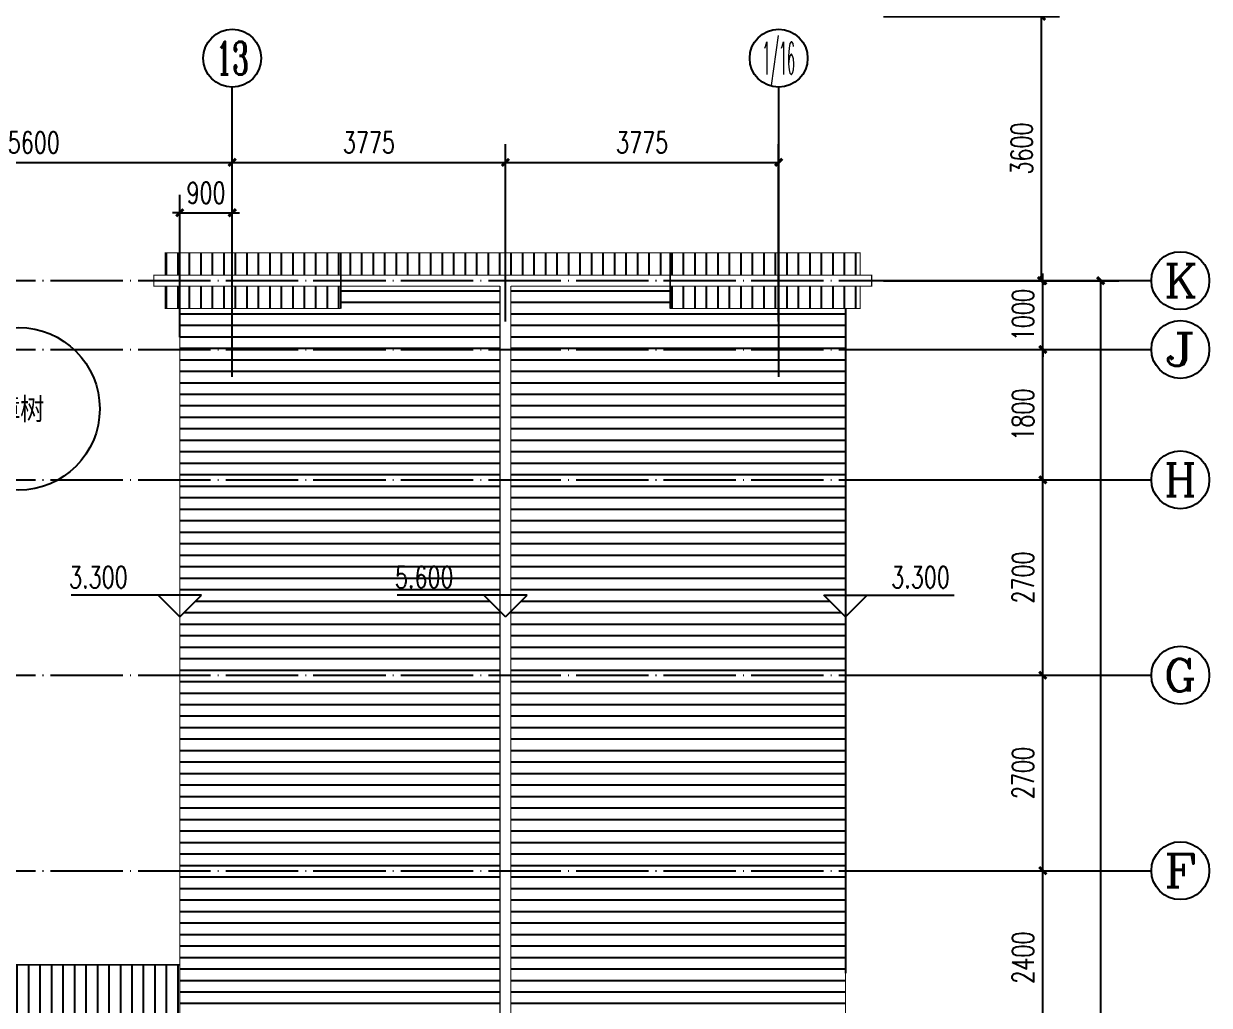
# Model space of a CAD drawing. Extents: x 8254 to 366479, y -216343 to -120021.
# Drawn here: x 216783 to 233164, y -154714 to -141157 of the extents above; entities that cross this region are included whole.
import ezdxf
from ezdxf.enums import TextEntityAlignment as Align

# ---------------------------------------------------------------- set-up
doc = ezdxf.new("R2010")
doc.units = 0
doc.header["$LTSCALE"] = 500
doc.header["$MEASUREMENT"] = 0
doc.linetypes.add('DOTE', pattern=[2.42, 2, -0.2, 0.02, -0.2])
doc.layers.get('0').update_dxf_attribs({"linetype": 'CONTINUOUS'})
doc.layers.get('Defpoints').update_dxf_attribs({"linetype": 'CONTINUOUS'})
for name, color, linetype in [('AXIS', 3, 'CONTINUOUS'), ('AXIS_TEXT', 7, 'CONTINUOUS'), ('DIM_ELEV', 3, 'CONTINUOUS'), ('DOTE', 1, 'DOTE'), ('PUB_DIM', 3, 'CONTINUOUS')]:
    doc.layers.add(name, color=color, linetype=linetype)
doc.styles.add('_TCH_AXIS', font='COMPLEX', dxfattribs={"bigfont": 'GBCBIG'})
doc.styles.add('_TCH_DIM', font='SIMPLEX', dxfattribs={"bigfont": 'GBCBIG'})
doc.styles.add('_TCH_DIM_T3', font='SIMPLEX', dxfattribs={"width": 0.705882, "bigfont": 'GBCBIG'})
doc.styles.add('COMPLEX', font='COMPLEX')
doc.styles.add('宋体', font='SimSun.ttf', dxfattribs={"width": 0.8})
doc.dimstyles.new('_TCH_ARCH&&100', dxfattribs={"dimtxt": 297.5, "dimasz": 100, "dimexe": 250, "dimexo": 300, "dimgap": 126.25, "dimtad": 1, "dimlfac": 0.001, "dimzin": 0, "dimdsep": 46, "dimtxsty": '_TCH_DIM_T3', "dimblk": 'ARCHTICK', "dimcen": 0.09, "dimclrt": 7, "dimazin": 2, "dimtfac": 1, "dimtix": 1, "dimtmove": 2, "dimatfit": 3, "dimfxl": 0, "dimtolj": 1, "dimtzin": 0, "dimarcsym": 0})
pattern_1 = [(90, (0, -78328.64), (-158.75, 1e-14), [])]

# ---------------------------------------------------------------- blocks, each defined once
blk = doc.blocks.new('rgthrt')
h = blk.add_hatch()
h.set_pattern_fill('ANSI31', color=251, scale=100, angle=45, style=0)
h.set_pattern_definition(pattern_1)
h.paths.add_polyline_path([(227214.227, -144320.327), (225714.227, -144320.327), (225714.227, -144630.327), (227214.227, -144630.327)])
h.paths.add_polyline_path([(228339.227, -144320.327), (227214.227, -144320.327), (227214.227, -144630.327), (228339.227, -144630.327)])
h.paths.add_polyline_path([(228339.227, -144780.327), (227214.227, -144780.327), (227214.227, -145090.327), (228339.227, -145090.327)])
h.paths.add_polyline_path([(227214.227, -144780.327), (225714.227, -144780.327), (225714.227, -145090.327), (227214.227, -145090.327)])
h.paths.add_polyline_path([(221164.227, -144780.327), (219664.227, -144780.327), (219664.227, -145090.327), (221164.227, -145090.327)])
h.paths.add_polyline_path([(221164.227, -144320.327), (219664.227, -144320.327), (219664.227, -144630.327), (221164.227, -144630.327)])
h.paths.add_polyline_path([(219664.227, -144320.327), (218739.227, -144320.327), (218739.227, -144630.327), (219664.227, -144630.327)])
h.paths.add_polyline_path([(219664.227, -144780.327), (218739.227, -144780.327), (218739.227, -145090.327), (219664.227, -145090.327)])
h = blk.add_hatch()
h.set_pattern_fill('ANSI31', color=251, scale=100, angle=45, style=0)
h.set_pattern_definition(pattern_1)
h.paths.add_polyline_path([(225714.227, -144320.327), (223439.227, -144320.327), (221164.227, -144320.327), (221164.227, -144630.327), (223439.227, -144630.327), (225714.227, -144630.327)])
h = blk.add_hatch()
h.set_pattern_fill('ANSI31', color=251, scale=100, angle=135, style=0)
h.set_pattern_definition([(180, (0, -78328.64), (-1e-14, -158.75), [])])
h.paths.add_polyline_path([(228139.227, -145090.327), (227214.227, -145090.327), (227214.227, -145655.504), (228139.227, -145655.504)])
h.paths.add_polyline_path([(227214.227, -145090.327), (225714.227, -145090.327), (225714.227, -144780.327), (223514.227, -144780.327), (223514.227, -145655.504), (227214.227, -145655.504)])
h.paths.add_polyline_path([(223364.227, -144780.327), (221164.227, -144780.327), (221164.227, -145090.327), (219664.227, -145090.327), (219664.227, -145655.504), (223364.227, -145655.504)])
h.paths.add_polyline_path([(219664.227, -145090.327), (218939.227, -145090.327), (218939.227, -145655.504), (219664.227, -145655.504)])
h.paths.add_polyline_path([(223364.227, -145655.504), (218939.227, -145655.504), (218939.227, -147455.504), (223364.227, -147455.504)])
h.paths.add_polyline_path([(228139.227, -145655.504), (223514.227, -145655.504), (223514.227, -147455.504), (228139.227, -147455.504)])
h.paths.add_polyline_path([(228139.227, -147455.504), (223514.227, -147455.504), (223514.227, -149051.188), (223741.335, -149051.188), (223514.227, -149278.295), (223514.227, -150155.504), (228139.227, -150155.504), (228139.227, -149351.188), (227839.227, -149051.188), (228139.227, -149051.188)])
h.paths.add_polyline_path([(223364.227, -147455.504), (218939.227, -147455.504), (218939.227, -149051.188), (219239.227, -149051.188), (218939.227, -149351.188), (218939.227, -150155.504), (223364.227, -150155.504), (223364.227, -149274.08), (223141.335, -149051.188), (223364.227, -149051.188)])
h.paths.add_polyline_path([(223364.227, -150155.504), (218939.227, -150155.504), (218939.227, -152855.504), (223364.227, -152855.504)])
h.paths.add_polyline_path([(228139.227, -150155.504), (223514.227, -150155.504), (223514.227, -152855.504), (228139.227, -152855.504)])
h.paths.add_polyline_path([(228139.227, -152855.504), (223514.227, -152855.504), (223514.227, -155255.504), (228139.227, -155255.504)])
h.paths.add_polyline_path([(223364.227, -152855.504), (218939.227, -152855.504), (218939.227, -155255.504), (223364.227, -155255.504)])
h.paths.add_polyline_path([(223364.227, -155255.504), (218939.227, -155255.504), (218939.227, -156320.681), (222364.227, -156320.681), (223364.227, -156320.681)])
h.paths.add_polyline_path([(227214.227, -155255.504), (223514.227, -155255.504), (223514.227, -156320.681), (227214.227, -156320.681)])
h.paths.add_polyline_path([(228139.227, -155255.504), (227214.227, -155255.504), (227214.227, -156320.681), (228139.227, -156320.681)])
h.paths.add_polyline_path([(221866.96, -149025.563), (222855.71, -149025.563), (222855.71, -148579.313), (221866.96, -148579.313)], flags=24)
h = blk.add_hatch()
h.set_pattern_fill('ANSI31', color=251, scale=100, angle=45, style=0)
h.set_pattern_definition(pattern_1)
h.paths.add_polyline_path([(218939.227, -155762.364), (216318.509, -155762.364, -0.360879264), (216644.749, -156155.504, -1), (215844.749, -156155.504), (214339.02, -156155.504), (214339.02, -156339.736), (214557.418, -156339.736), (214557.418, -156705.504), (217079.227, -156705.504), (217079.227, -156630.681), (217239.227, -156630.681), (217239.227, -156320.681), (218939.227, -156320.681)])
h.paths.add_polyline_path([(217239.227, -156780.681), (217079.227, -156780.681), (217079.227, -156705.504), (214557.418, -156705.504), (214557.418, -157219.223), (217439.227, -157219.223), (217439.227, -157090.681), (217239.227, -157090.681)])
h.paths.add_polyline_path([(218939.227, -155255.504), (214339.02, -155255.504), (214339.02, -155612.364), (218939.227, -155612.364)])
h.paths.add_polyline_path([(218939.227, -154155.504), (214339.02, -154155.504), (214339.02, -155255.504), (218939.227, -155255.504)])
h.paths.add_polyline_path([(215089.529, -156950.504), (215089.529, -156260.504), (215539.529, -156260.504), (215539.529, -156950.504)], flags=9)
h.paths.add_polyline_path([(215680.475, -157512.892), (215680.475, -156822.892), (216130.475, -156822.892), (216130.475, -157512.892)], flags=9)
h.paths.add_polyline_path([(214822.029, -155725.504), (214822.029, -155035.504), (215272.029, -155035.504), (215272.029, -155725.504)], flags=9)
h.paths.add_polyline_path([(215089.529, -154500.504), (215089.529, -153610.504), (215539.529, -153610.504), (215539.529, -154500.504)], flags=9)
at = {"color": 251}
blk.add_line((228139.227, -145090.327), (228139.227, -154270.504), dxfattribs=at)
for points, const_width in [([(221164.227, -145090.327), (218739.227, -145090.327), (218739.227, -144780.327), (218579.227, -144780.327), (218579.227, -144630.327), (218739.227, -144630.327), (218739.227, -144320.327), (223439.227, -144320.327)], 15), ([(221164.227, -145090.327), (221164.227, -144320.327)], 20), ([(225714.227, -145090.327), (228339.227, -145090.327), (228339.227, -144780.327), (228499.227, -144780.327), (228499.227, -144630.327), (228339.227, -144630.327), (228339.227, -144320.327), (223439.227, -144320.327)], 15), ([(225714.227, -145090.327), (225714.227, -144320.327)], 20), ([(218739.227, -144630.327), (223439.227, -144630.327)], 15), ([(218739.227, -144630.327), (223439.227, -144630.327)], 15), ([(228339.227, -144630.327), (223439.227, -144630.327)], 15), ([(228339.227, -144630.327), (223439.227, -144630.327)], 15), ([(218739.227, -144780.327), (223364.227, -144780.327)], 15), ([(223364.227, -156320.681), (223364.227, -144780.327)], 15), ([(228339.227, -144780.327), (223514.227, -144780.327)], 15), ([(223514.227, -156320.681), (223514.227, -144780.327)], 15), ([(218939.227, -156320.681), (218939.227, -145090.327)], 15), ([(228139.227, -156320.681), (228139.227, -145090.327)], 15), ([(214341.014, -154155.504), (218939.227, -154155.504)], 20)]:
    blk.add_lwpolyline(points, dxfattribs=dict(at, const_width=const_width))
blk.add_circle((216709.463, -146475.678), 1123.848, dxfattribs=at)
at = {"layer": 'DIM_ELEV', "color": 251}
for p, q in [((219239.227, -149051.188), (217439.227, -149051.188)), ((218939.227, -149351.188), (218639.227, -149051.188)), ((218939.227, -149351.188), (219239.227, -149051.188)), ((223741.335, -149051.188), (221941.335, -149051.188)), ((223441.335, -149351.188), (223141.335, -149051.188)), ((223441.335, -149351.188), (223741.335, -149051.188)), ((228139.227, -149351.188), (227839.227, -149051.188)), ((227839.227, -149051.188), (229639.227, -149051.188)), ((228139.227, -149351.188), (228439.227, -149051.188))]:
    blk.add_line(p, q, dxfattribs=at)
at = {"layer": 'DOTE', "color": 251}
for p, q in [((182064.227, -144705.504), (228664.227, -144705.504)), ((182064.227, -145655.504), (228364.227, -145655.504)), ((182064.227, -147455.504), (228364.227, -147455.504)), ((182064.227, -150155.504), (228364.227, -150155.504)), ((182064.227, -152855.504), (228364.227, -152855.504))]:
    blk.add_line(p, q, dxfattribs=at)
at = {"color": 251, "style": '宋体', "width": 0.8}
blk.add_text('樟树', height=303.7975, dxfattribs=at).set_placement((216402.212, -146629.54, 1099890))
at = {"layer": 'DIM_ELEV', "color": 7, "style": '_TCH_DIM', "width": 0.705882}
for s, p in [('3.300', (217409.227, -148951.088)), ('5.600', (221911.335, -148951.088)), ('3.300', (228769.227, -148951.088))]:
    blk.add_text(s, height=297.5, dxfattribs=at).set_placement(p)
blk = doc.blocks.new('_ArchTick')
at = {"color": 0, "linetype": 'ByBlock', "const_width": 0.4}
blk.add_lwpolyline([(-0.5, -0.5), (0.5, 0.5)], dxfattribs=at)
blk = doc.blocks.new('*D78')
at = {"layer": 'Defpoints', "color": 0}
for p in [(219664, -143768), (218939, -145786), (219664, -145786)]:
    blk.add_point(p, dxfattribs=at)
at = {"layer": 'PUB_DIM', "color": 0, "lineweight": -2}
for p, q in [((218939, -145486), (218939, -143518)), ((219664, -145486), (219664, -143518)), ((218939, -143768), (218839, -143768)), ((218939, -143768), (219664, -143768)), ((219664, -143768), (219764, -143768))]:
    blk.add_line(p, q, dxfattribs=at)
at = {"layer": 'PUB_DIM', "color": 0, "lineweight": -2, "xscale": 100, "yscale": 100, "zscale": 100}
blk.add_blockref('_ArchTick', (218939, -143768), dxfattribs=at)
at = {"layer": 'PUB_DIM', "color": 0, "lineweight": -2, "xscale": 100, "yscale": 100, "zscale": 100, "rotation": 180}
blk.add_blockref('_ArchTick', (219664, -143768), dxfattribs=at)
at = {"layer": 'PUB_DIM', "color": 7, "insert": (219302, -143493), "char_height": 297.5, "attachment_point": 5, "style": '_TCH_DIM_T3'}
blk.add_mtext('\\A1;900', dxfattribs=at)
blk = doc.blocks.new('*D134')
at = {"layer": 'Defpoints', "color": 0}
for p in [(229407, -144706), (231664, -144706), (229407, -168806)]:
    blk.add_point(p, dxfattribs=at)
at = {"layer": 'PUB_DIM', "color": 0, "lineweight": -2}
for p, q in [((229707, -144706), (231914, -144706)), ((231664, -168806), (231664, -144706)), ((229707, -168806), (231914, -168806))]:
    blk.add_line(p, q, dxfattribs=at)
at = {"layer": 'PUB_DIM', "color": 0, "lineweight": -2, "xscale": 100, "yscale": 100, "zscale": 100}
for p, rotation in [((231664, -144706), 90), ((231664, -168806), 270)]:
    blk.add_blockref('_ArchTick', p, dxfattribs=dict(at, rotation=rotation))
at = {"layer": 'PUB_DIM', "color": 7, "insert": (231389, -156756), "char_height": 297.5, "attachment_point": 5, "rotation": 90, "style": '_TCH_DIM_T3'}
blk.add_mtext('\\A1;24100', dxfattribs=at)
blk = doc.blocks.new('*D140')
at = {"layer": 'AXIS', "color": 0, "lineweight": -2}
for p, q in [((228664, -152856), (231114, -152856)), ((230864, -155256), (230864, -152856)), ((228664, -155256), (231114, -155256))]:
    blk.add_line(p, q, dxfattribs=at)
at = {"layer": 'Defpoints', "color": 0}
for p in [(228364, -152856), (230864, -152856), (228364, -155256)]:
    blk.add_point(p, dxfattribs=at)
at = {"layer": 'AXIS', "color": 0, "lineweight": -2, "xscale": 100, "yscale": 100, "zscale": 100}
for p, rotation in [((230864, -152856), 90), ((230864, -155256), 270)]:
    blk.add_blockref('_ArchTick', p, dxfattribs=dict(at, rotation=rotation))
at = {"layer": 'AXIS', "color": 7, "insert": (230589, -154056), "char_height": 297.5, "attachment_point": 5, "rotation": 90, "style": '_TCH_DIM_T3'}
blk.add_mtext('\\A1;2400', dxfattribs=at)
blk = doc.blocks.new('*D141')
at = {"layer": 'AXIS', "color": 0, "lineweight": -2}
for p, q in [((228664, -150156), (231114, -150156)), ((230864, -152856), (230864, -150156)), ((228664, -152856), (231114, -152856))]:
    blk.add_line(p, q, dxfattribs=at)
at = {"layer": 'Defpoints', "color": 0}
for p in [(228364, -150156), (230864, -150156), (228364, -152856)]:
    blk.add_point(p, dxfattribs=at)
at = {"layer": 'AXIS', "color": 0, "lineweight": -2, "xscale": 100, "yscale": 100, "zscale": 100}
for p, rotation in [((230864, -150156), 90), ((230864, -152856), 270)]:
    blk.add_blockref('_ArchTick', p, dxfattribs=dict(at, rotation=rotation))
at = {"layer": 'AXIS', "color": 7, "insert": (230589, -151506), "char_height": 297.5, "attachment_point": 5, "rotation": 90, "style": '_TCH_DIM_T3'}
blk.add_mtext('\\A1;2700', dxfattribs=at)
blk = doc.blocks.new('*D142')
at = {"layer": 'AXIS', "color": 0, "lineweight": -2}
for p, q in [((228664, -147456), (231114, -147456)), ((230864, -150156), (230864, -147456)), ((228664, -150156), (231114, -150156))]:
    blk.add_line(p, q, dxfattribs=at)
at = {"layer": 'Defpoints', "color": 0}
for p in [(228364, -147456), (230864, -147456), (228364, -150156)]:
    blk.add_point(p, dxfattribs=at)
at = {"layer": 'AXIS', "color": 0, "lineweight": -2, "xscale": 100, "yscale": 100, "zscale": 100}
for p, rotation in [((230864, -147456), 90), ((230864, -150156), 270)]:
    blk.add_blockref('_ArchTick', p, dxfattribs=dict(at, rotation=rotation))
at = {"layer": 'AXIS', "color": 7, "insert": (230589, -148806), "char_height": 297.5, "attachment_point": 5, "rotation": 90, "style": '_TCH_DIM_T3'}
blk.add_mtext('\\A1;2700', dxfattribs=at)
blk = doc.blocks.new('*D143')
at = {"layer": 'AXIS', "color": 0, "lineweight": -2}
for p, q in [((228664, -145656), (231114, -145656)), ((230864, -147456), (230864, -145656)), ((228664, -147456), (231114, -147456))]:
    blk.add_line(p, q, dxfattribs=at)
at = {"layer": 'Defpoints', "color": 0}
for p in [(228364, -145656), (230864, -145656), (228364, -147456)]:
    blk.add_point(p, dxfattribs=at)
at = {"layer": 'AXIS', "color": 0, "lineweight": -2, "xscale": 100, "yscale": 100, "zscale": 100}
for p, rotation in [((230864, -145656), 90), ((230864, -147456), 270)]:
    blk.add_blockref('_ArchTick', p, dxfattribs=dict(at, rotation=rotation))
at = {"layer": 'AXIS', "color": 7, "insert": (230589, -146556), "char_height": 297.5, "attachment_point": 5, "rotation": 90, "style": '_TCH_DIM_T3'}
blk.add_mtext('\\A1;1800', dxfattribs=at)
blk = doc.blocks.new('*D144')
at = {"layer": 'AXIS', "color": 0, "lineweight": -2}
for p, q in [((230864, -144706), (230864, -144606)), ((228664, -144706), (231114, -144706)), ((230864, -145656), (230864, -144706)), ((228664, -145656), (231114, -145656)), ((230864, -145656), (230864, -145756))]:
    blk.add_line(p, q, dxfattribs=at)
at = {"layer": 'Defpoints', "color": 0}
for p in [(228364, -144706), (230864, -144706), (228364, -145656)]:
    blk.add_point(p, dxfattribs=at)
at = {"layer": 'AXIS', "color": 0, "lineweight": -2, "xscale": 100, "yscale": 100, "zscale": 100}
for p, rotation in [((230864, -144706), 270), ((230864, -145656), 90)]:
    blk.add_blockref('_ArchTick', p, dxfattribs=dict(at, rotation=rotation))
at = {"layer": 'AXIS', "color": 7, "insert": (230589, -145181), "char_height": 297.5, "attachment_point": 5, "rotation": 90, "style": '_TCH_DIM_T3'}
blk.add_mtext('\\A1;1000', dxfattribs=at)
blk = doc.blocks.new('*D149')
at = {"layer": 'Defpoints', "color": 0}
for p in [(228364, -141056), (230846, -141056), (228364, -144706)]:
    blk.add_point(p, dxfattribs=at)
at = {"layer": 'PUB_DIM', "color": 0, "lineweight": -2}
for p, q in [((228664, -141056), (231096, -141056)), ((230846, -144706), (230846, -141056)), ((228664, -144706), (231096, -144706))]:
    blk.add_line(p, q, dxfattribs=at)
at = {"layer": 'PUB_DIM', "color": 0, "lineweight": -2, "xscale": 100, "yscale": 100, "zscale": 100}
for p, rotation in [((230846, -141056), 90), ((230846, -144706), 270)]:
    blk.add_blockref('_ArchTick', p, dxfattribs=dict(at, rotation=rotation))
at = {"layer": 'PUB_DIM', "color": 7, "insert": (230571, -142881), "char_height": 297.5, "attachment_point": 5, "rotation": 90, "style": '_TCH_DIM_T3'}
blk.add_mtext('\\A1;3600', dxfattribs=at)
blk = doc.blocks.new('*D162')
at = {"layer": 'AXIS', "color": 0, "lineweight": -2}
for p, q in [((214179, -145272), (214179, -142822)), ((219664, -145272), (219664, -142822)), ((214179, -143072), (219664, -143072))]:
    blk.add_line(p, q, dxfattribs=at)
at = {"layer": 'Defpoints', "color": 0}
for p in [(219664, -143072), (214179, -145572), (219664, -145572)]:
    blk.add_point(p, dxfattribs=at)
at = {"layer": 'AXIS', "color": 0, "lineweight": -2, "xscale": 100, "yscale": 100, "zscale": 100, "rotation": 180}
blk.add_blockref('_ArchTick', (214179, -143072), dxfattribs=at)
at = {"layer": 'AXIS', "color": 0, "lineweight": -2, "xscale": 100, "yscale": 100, "zscale": 100}
blk.add_blockref('_ArchTick', (219664, -143072), dxfattribs=at)
at = {"layer": 'AXIS', "color": 7, "insert": (216922, -142797), "char_height": 297.5, "attachment_point": 5, "style": '_TCH_DIM_T3'}
blk.add_mtext('\\A1;5600', dxfattribs=at)
blk = doc.blocks.new('*D163')
at = {"layer": 'AXIS', "color": 0, "lineweight": -2}
for p, q in [((219664, -145272), (219664, -142822)), ((223439, -145272), (223439, -142822)), ((219664, -143072), (223439, -143072))]:
    blk.add_line(p, q, dxfattribs=at)
at = {"layer": 'Defpoints', "color": 0}
for p in [(223439, -143072), (219664, -145572), (223439, -145572)]:
    blk.add_point(p, dxfattribs=at)
at = {"layer": 'AXIS', "color": 0, "lineweight": -2, "xscale": 100, "yscale": 100, "zscale": 100, "rotation": 180}
blk.add_blockref('_ArchTick', (219664, -143072), dxfattribs=at)
at = {"layer": 'AXIS', "color": 0, "lineweight": -2, "xscale": 100, "yscale": 100, "zscale": 100}
blk.add_blockref('_ArchTick', (223439, -143072), dxfattribs=at)
at = {"layer": 'AXIS', "color": 7, "insert": (221552, -142797), "char_height": 297.5, "attachment_point": 5, "style": '_TCH_DIM_T3'}
blk.add_mtext('\\A1;3775', dxfattribs=at)
blk = doc.blocks.new('*D164')
at = {"layer": 'AXIS', "color": 0, "lineweight": -2}
for p, q in [((223439, -145272), (223439, -142822)), ((227214, -145272), (227214, -142822)), ((223439, -143072), (227214, -143072))]:
    blk.add_line(p, q, dxfattribs=at)
at = {"layer": 'Defpoints', "color": 0}
for p in [(227214, -143072), (223439, -145572), (227214, -145572)]:
    blk.add_point(p, dxfattribs=at)
at = {"layer": 'AXIS', "color": 0, "lineweight": -2, "xscale": 100, "yscale": 100, "zscale": 100, "rotation": 180}
blk.add_blockref('_ArchTick', (223439, -143072), dxfattribs=at)
at = {"layer": 'AXIS', "color": 0, "lineweight": -2, "xscale": 100, "yscale": 100, "zscale": 100}
blk.add_blockref('_ArchTick', (227214, -143072), dxfattribs=at)
at = {"layer": 'AXIS', "color": 7, "insert": (225327, -142797), "char_height": 297.5, "attachment_point": 5, "style": '_TCH_DIM_T3'}
blk.add_mtext('\\A1;3775', dxfattribs=at)
blk = doc.blocks.new('_AXISO')
blk.add_circle((0, 0), 0.5)
at = {"layer": 'AXIS_TEXT', "style": 'COMPLEX', "width": 1.041667}
blk.add_attdef('A', text='', height=0.56, dxfattribs=at).set_placement((-0.25, -0.28), (0.25, -0.28), align=Align.FIT)

msp = doc.modelspace()

# ---------------------------------------------------------------- linework, layer by layer
at = {"layer": 'AXIS'}
for p, q in [((219664.227, -146033.154), (219664.227, -142033.154)), ((227214.227, -146033.154), (227214.227, -142033.154)), ((228364.227, -144705.504), (232364.227, -144705.504)), ((228364.227, -145655.504), (232364.227, -145655.504)), ((228364.227, -147455.504), (232364.227, -147455.504)), ((228364.227, -150155.504), (232364.227, -150155.504)), ((228364.227, -152855.504), (232364.227, -152855.504))]:
    msp.add_line(p, q, dxfattribs=at)

# ---------------------------------------------------------------- block references
msp.add_blockref('rgthrt', (0, 0))
ref = msp.add_blockref('_AXISO', (219664.227, -141633.154), dxfattribs=dict(at, xscale=800, yscale=800, zscale=800))
ref.add_attrib('A', '13', dxfattribs={"layer": 'AXIS_TEXT', "height": 452.5483, "style": '_TCH_AXIS', "width": 0.724138}).set_placement((219437.953, -141859.428), (219890.501, -141859.428), align=Align.FIT)
ref = msp.add_blockref('_AXISO', (227214.227, -141633.154), dxfattribs=dict(at, xscale=800, yscale=800, zscale=800))
ref.add_attrib('A', '1/16', dxfattribs={"layer": 'AXIS_TEXT', "height": 452.5483, "style": '_TCH_AXIS', "width": 0.318182}).set_placement((226987.953, -141859.428), (227440.501, -141859.428), align=Align.FIT)
ref = msp.add_blockref('_AXISO', (232764.227, -144705.504), dxfattribs=dict(at, xscale=800, yscale=800, zscale=800))
ref.add_attrib('A', 'K', dxfattribs={"layer": 'AXIS_TEXT', "height": 452.548, "style": '_TCH_AXIS', "width": 1.105263}).set_placement((232537.953, -144931.778), (232990.501, -144931.778), align=Align.FIT)
ref = msp.add_blockref('_AXISO', (232764.227, -145655.504), dxfattribs=dict(at, xscale=800, yscale=800, zscale=800))
ref.add_attrib('A', 'J', dxfattribs={"layer": 'AXIS_TEXT', "height": 452.548, "style": '_TCH_AXIS', "width": 1.909091}).set_placement((232537.953, -145881.778), (232990.501, -145881.778), align=Align.FIT)
ref = msp.add_blockref('_AXISO', (232764.227, -147455.504), dxfattribs=dict(at, xscale=800, yscale=800, zscale=800))
ref.add_attrib('A', 'H', dxfattribs={"layer": 'AXIS_TEXT', "height": 452.548, "style": '_TCH_AXIS', "width": 1.05}).set_placement((232537.953, -147681.778), (232990.501, -147681.778), align=Align.FIT)
ref = msp.add_blockref('_AXISO', (232764.227, -150155.504), dxfattribs=dict(at, xscale=800, yscale=800, zscale=800))
ref.add_attrib('A', 'G', dxfattribs={"layer": 'AXIS_TEXT', "height": 452.548, "style": '_TCH_AXIS', "width": 1.166667}).set_placement((232537.953, -150381.778), (232990.501, -150381.778), align=Align.FIT)
ref = msp.add_blockref('_AXISO', (232764.227, -152855.504), dxfattribs=dict(at, xscale=800, yscale=800, zscale=800))
ref.add_attrib('A', 'F', dxfattribs={"layer": 'AXIS_TEXT', "height": 452.548, "style": '_TCH_AXIS', "width": 1.3125}).set_placement((232537.953, -153081.778), (232990.501, -153081.778), align=Align.FIT)

# ---------------------------------------------------------------- dimensions: what is measured, and where the dimension line sits
for p1, p2, distance, text, picture, middle in [((214179.227, -145571.862), (219664.227, -145571.862), 2500, '5600', '*D162', (216921.727, -142796.862)), ((219664.227, -145571.862), (223439.384, -145571.862), 2500, '3775', '*D163', (221551.806, -142796.862)), ((223439.384, -145571.862), (227214.227, -145571.862), 2500, '3775', '*D164', (225326.806, -142796.862)), ((228364.227, -145655.504), (228364.227, -144705.504), -2500, '1000', '*D144', (230589.227, -145180.504)), ((228364.227, -147455.504), (228364.227, -145655.504), -2500, '1800', '*D143', (230589.227, -146555.504)), ((228364.227, -150155.504), (228364.227, -147455.504), -2500, '2700', '*D142', (230589.227, -148805.504)), ((228364.227, -152855.504), (228364.227, -150155.504), -2500, '2700', '*D141', (230589.227, -151505.504)), ((228364.227, -155255.504), (228364.227, -152855.504), -2500, '2400', '*D140', (230589.227, -154055.504))]:
    dim = msp.add_aligned_dim(p1=p1, p2=p2, distance=distance, text=text, dimstyle='_TCH_ARCH&&100', override={"dimpost": 'M'}, dxfattribs=at)
    dim.commit()
    dim.dimension.update_dxf_attribs({"geometry": picture, "text_midpoint": middle})
at = {"layer": 'PUB_DIM'}
for p1, p2, distance, text, picture, middle in [((228364.227, -144705.504), (228364.227, -141055.504), -2481.62, '3600', '*D149', (230570.847, -142880.504)), ((218939.227, -145786.474), (219664.227, -145786.474), 2018.465, '900', '*D78', (219301.727, -143493.009)), ((229406.624, -168805.504), (229406.624, -144705.504), -2257.123, '24100', '*D134', (231388.747, -156755.504))]:
    dim = msp.add_aligned_dim(p1=p1, p2=p2, distance=distance, text=text, dimstyle='_TCH_ARCH&&100', override={"dimpost": 'M'}, dxfattribs=at)
    dim.commit()
    dim.dimension.update_dxf_attribs({"geometry": picture, "text_midpoint": middle})

doc.saveas('drawing.dxf')
